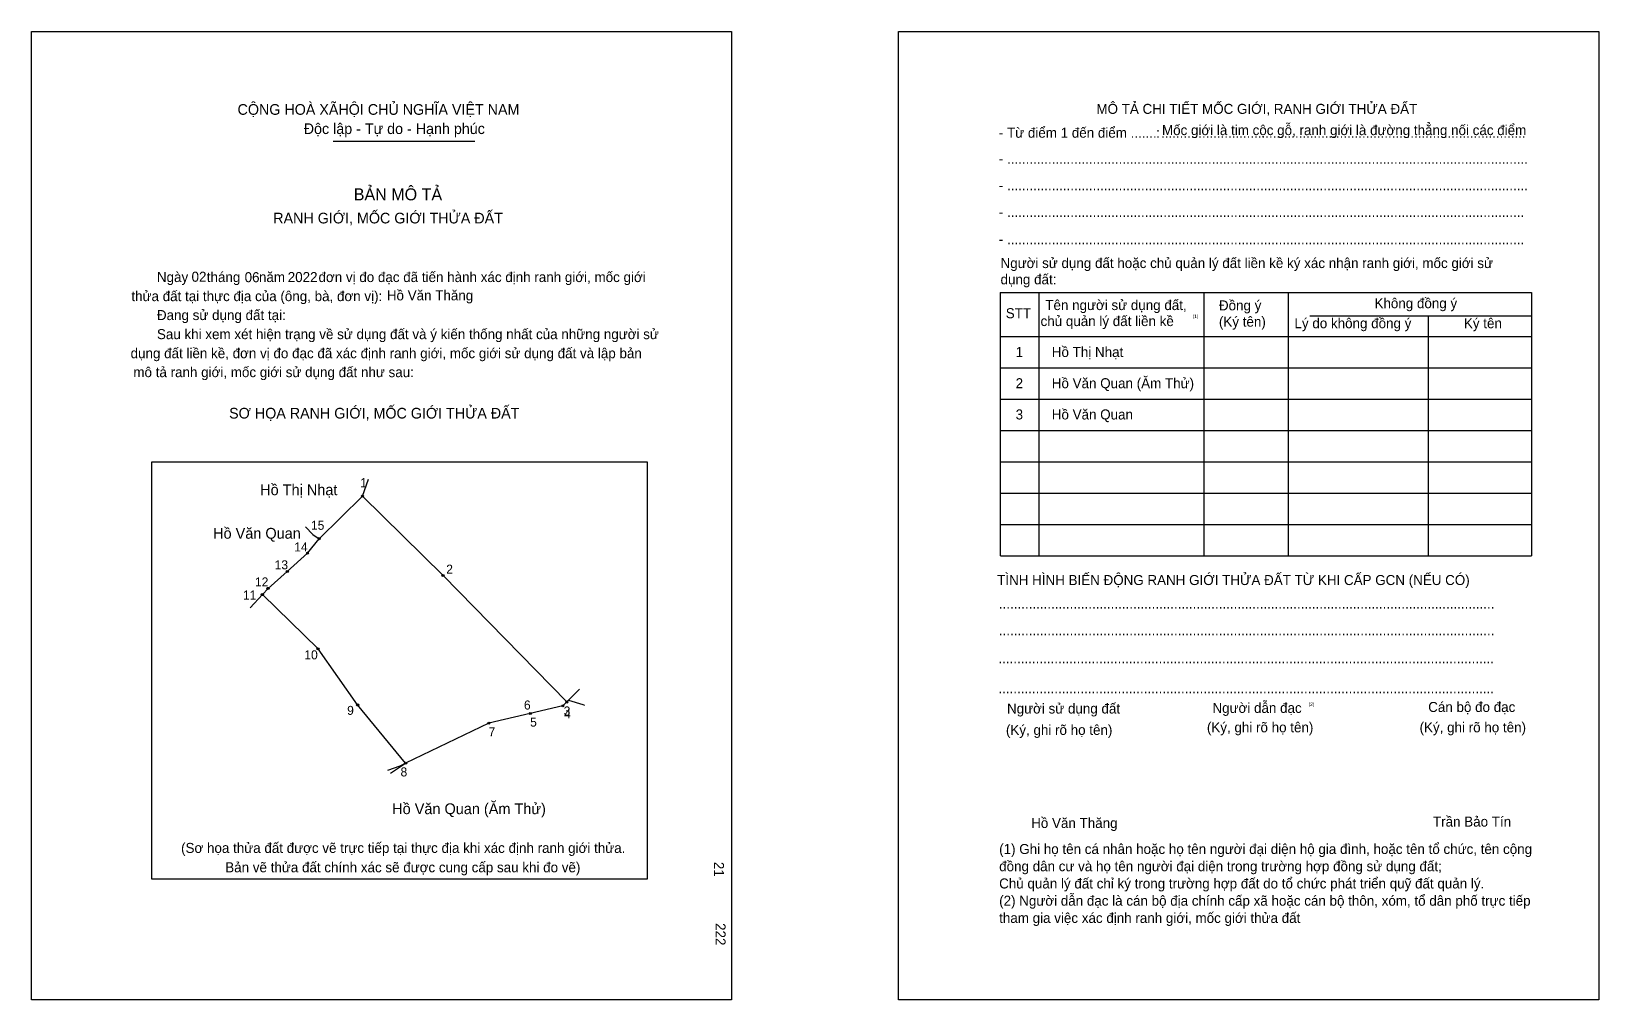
# Model space of a CAD drawing. Extents: x 546424 to 547442, y 1825143 to 1825772.
import ezdxf

# ---------------------------------------------------------------- set-up
doc = ezdxf.new("R2010")
doc.units = 0
for name, color, linetype in [('bmtKhungInTrang1', 7, 'Continuous'), ('bmtKhungInTrang2', 7, 'Continuous'), ('bmtNoiDung', 7, 'Continuous'), ('bmtTemplate', 7, 'Continuous'), ('CanhThua', 7, 'Continuous'), ('MocDinhThua', 7, 'Continuous'), ('RauThua', 7, 'Continuous'), ('SoHieuDinhThua', 7, 'Continuous'), ('TenChuLanCan', 7, 'Continuous')]:
    doc.layers.add(name, color=color, linetype=linetype)

msp = doc.modelspace()

# ---------------------------------------------------------------- linework, layer by layer
at = {"layer": 'bmtKhungInTrang1'}
msp.add_lwpolyline([(546424, 1825771.8), (546879, 1825771.8), (546879, 1825142.5), (546424, 1825142.5)], close=True, dxfattribs=at)
at = {"layer": 'bmtKhungInTrang2'}
msp.add_lwpolyline([(546987.5, 1825771.8), (547442.5, 1825771.8), (547442.5, 1825142.5), (546987.5, 1825142.5)], close=True, dxfattribs=at)
at = {"layer": 'bmtTemplate'}
for p, q in [((546620.1, 1825700.5), (546712.1, 1825700.5)), ((547078.7, 1825602.1), (547078.7, 1825431)), ((547185.8, 1825602.1), (547185.8, 1825431)), ((547240.8, 1825602.3), (547240.8, 1825431)), ((547398.9, 1825602.1), (547398.9, 1825431)), ((547254.8, 1825587), (547398.9, 1825587)), ((547053.8, 1825573.6), (547398.9, 1825573.6)), ((547053.8, 1825553.2), (547398.9, 1825553.2)), ((547053.8, 1825532.9), (547398.9, 1825532.9)), ((547053.8, 1825512.5), (547398.9, 1825512.5)), ((547053.8, 1825492.1), (547398.9, 1825492.1)), ((547053.8, 1825471.8), (547398.9, 1825471.8)), ((547053.8, 1825451.4), (547398.9, 1825451.4)), ((547053.8, 1825431), (547398.9, 1825431))]:
    msp.add_line(p, q, dxfattribs=at)
for points in [[(547053.6, 1825602.1), (547398.9, 1825602.1)], [(547053.6, 1825602.1), (547053.6, 1825431)], [(547331.7, 1825586.8), (547331.7, 1825431)]]:
    msp.add_lwpolyline(points, dxfattribs=at)
msp.add_lwpolyline([(546502.3, 1825220.9), (546502.3, 1825492.1), (546824.2, 1825492.1), (546824.2, 1825220.9)], close=True, dxfattribs=at)
at = {"layer": 'CanhThua'}
for p, q in [((546611, 1825442.1), (546639.2, 1825469.8)), ((546639.2, 1825469.8), (546691.5, 1825418.2)), ((546603.4, 1825432.7), (546611, 1825442.1)), ((546590.3, 1825420.8), (546603.4, 1825432.7)), ((546577.8, 1825409.8), (546590.3, 1825420.8)), ((546691.5, 1825418.2), (546772, 1825336)), ((546574.1, 1825405.8), (546577.8, 1825409.8)), ((546610.3, 1825370.5), (546574.1, 1825405.8)), ((546636, 1825334.1), (546610.3, 1825370.5)), ((546667.2, 1825296.2), (546636, 1825334.1)), ((546769.4, 1825333.5), (546748.2, 1825328.5)), ((546772, 1825336), (546769.4, 1825333.5)), ((546721.3, 1825322.2), (546667.2, 1825296.2)), ((546748.2, 1825328.5), (546721.3, 1825322.2)), ((546748.2, 1825328.5), (546748.2, 1825328.5))]:
    msp.add_line(p, q, dxfattribs=at)
at = {"layer": 'MocDinhThua'}
for centre in [(546639.2, 1825469.8), (546611, 1825442.1), (546603.4, 1825432.7), (546590.3, 1825420.8), (546691.5, 1825418.2), (546574.1, 1825405.8), (546577.8, 1825409.8), (546610.3, 1825370.5), (546636, 1825334.1), (546769.4, 1825333.5), (546772, 1825336), (546721.3, 1825322.2), (546748.2, 1825328.5), (546748.2, 1825328.5), (546667.2, 1825296.2)]:
    msp.add_circle(centre, 0.703, dxfattribs=at)
at = {"layer": 'RauThua'}
for p, q in [((546639.2, 1825469.8), (546643, 1825480.8)), ((546602.2, 1825449.8), (546606.9, 1825444.8)), ((546606.9, 1825444.8), (546611, 1825442.1)), ((546566.2, 1825397.1), (546574.1, 1825405.8)), ((546773.1, 1825337.2), (546780.3, 1825344.3)), ((546772, 1825336), (546773.1, 1825337.2)), ((546772, 1825336), (546773.1, 1825337.2)), ((546773.1, 1825337.2), (546782.4, 1825334.3)), ((546782.4, 1825334.3), (546783.5, 1825334)), ((546655.7, 1825291.7), (546663.7, 1825294.5)), ((546657.4, 1825289.7), (546667.2, 1825296.2)), ((546663.7, 1825294.5), (546667.2, 1825296.2)), ((546667.2, 1825296.2), (546667.2, 1825296.2)), ((546667.2, 1825296.2), (546667.2, 1825296.2))]:
    msp.add_line(p, q, dxfattribs=at)

# ---------------------------------------------------------------- texts
at = {"layer": 'bmtNoiDung'}
for s, p in [('02', (546528.1, 1825609.1)), ('06', (546562.6, 1825608.8)), ('2022', (546590.6, 1825608.9)), ('Hồ Văn Thăng', (546655, 1825597)), ('1', (547063.6, 1825560.2)), ('Hồ Thị Nhạt ', (547087.1, 1825560.2)), ('2', (547063.6, 1825539.9)), ('Hồ Văn Quan (Ăm Thử) ', (547087.1, 1825539.9)), ('3', (547063.6, 1825519.6)), ('Hồ Văn Quan ', (547087.1, 1825519.6)), ('Hồ Văn Thăng', (547073.7, 1825254.1))]:
    msp.add_text(s, height=6.51, dxfattribs=at).set_placement(p)
for s, p in [('21', (546867.6, 1825232.1)), ('222', (546868.6, 1825192.3))]:
    msp.add_text(s, height=6.51, rotation=270, dxfattribs=at).set_placement(p)
at = {"layer": 'bmtTemplate'}
for s, height, p in [('CỘNG HOÀ XÃHỘI CHỦ NGHĨA VIỆT NAM', 6.944, (546558, 1825717.6)), ('MÔ TẢ CHI TIẾT MỐC GIỚI, RANH GIỚI THỬA ĐẤT', 6.507, (547116.1, 1825718.2)), ('Độc lập - Tự do - Hạnh phúc', 6.944, (546601, 1825705.1)), ('- Từ điểm 1 đến điểm .......', 6.507, (547052.7, 1825702.7)), (':', 6.51, (547154.9, 1825702.7)), ('Mốc giới là tim cộc gỗ, ranh giới là đường thẳng nối các điểm', 6.507, (547158.7, 1825704.4)), ('..................................................................................................', 6.507, (547158.1, 1825702.7)), ('- ............................................................................................................................................', 6.5075, (547052.7, 1825685.8)), ('BẢN MÔ TẢ', 7.81, (546633.5, 1825662)), ('- ............................................................................................................................................', 6.5075, (547052.7, 1825668.5)), ('RANH GIỚI, MỐC GIỚI THỬA ĐẤT', 6.944, (546581.2, 1825647)), ('- ...........................................................................................................................................', 6.5075, (547052.7, 1825651.2)), ('- ...........................................................................................................................................', 6.5075, (547052.7, 1825633.5)), ('Người sử dụng đất hoặc chủ quản lý đất liền kề ký xác nhận ranh giới, mốc giới sử', 6.507, (547053.8, 1825618)), ('Ngày     tháng     năm         đơn vị đo đạc đã tiến hành xác định ranh giới, mốc giới ', 6.51, (546505.6, 1825608.9)), ('dụng đất:', 6.51, (547053.8, 1825607.4)), ('thửa đất tại thực địa của (ông, bà, đơn vị):', 6.51, (546489, 1825596.5)), ('Tên người sử dụng đất,', 6.507, (547082.9, 1825590.7)), ('Đồng ý', 6.51, (547195.7, 1825590.5)), ('Không đồng ý', 6.507, (547296.8, 1825591.9)), ('Đang sử dụng đất tại:', 6.51, (546505.6, 1825584.2)), ('STT', 6.51, (547057.2, 1825585.4)), ('chủ quản lý đất liền kề', 6.507, (547079.8, 1825580.3)), ('(1)', 2.17, (547178.7, 1825585.6)), ('(Ký tên)', 6.51, (547195.7, 1825579.9)), ('Lý do không đồng ý', 6.507, (547244.8, 1825578.9)), ('Ký tên', 6.51, (547354.9, 1825578.9)), ('Sau khi xem xét hiện trạng về sử dụng đất và ý kiến thống nhất của những người sử ', 6.51, (546505.6, 1825571.8)), ('dụng đất liền kề, đơn vị đo đạc đã xác định ranh giới, mốc giới sử dụng đất và lập bản', 6.51, (546488.5, 1825559.4)), ('mô tả ranh giới, mốc giới sử dụng đất như sau:', 6.51, (546490.3, 1825547.1)), ('SƠ HỌA RANH GIỚI, MỐC GIỚI THỬA ĐẤT', 6.944, (546552.5, 1825520.2)), ('TÌNH HÌNH BIẾN ĐỘNG RANH GIỚI THỬA ĐẤT TỪ KHI CẤP GCN (NẾU CÓ)', 6.507, (547051.6, 1825412)), ('.....................................................................................................................................', 6.5172, (547052.7, 1825396.7)), ('.....................................................................................................................................', 6.5172, (547052.7, 1825379.4)), ('.....................................................................................................................................', 6.5172, (547052.4, 1825361.1)), ('.....................................................................................................................................', 6.5172, (547052.4, 1825341.7)), ('Người sử dụng đất', 6.507, (547058, 1825328.5)), ('Người dẫn đạc', 6.507, (547191.5, 1825328.9)), ('(2)', 2.17, (547254, 1825333.4)), ('Cán bộ đo đạc', 6.507, (547331.7, 1825329.5)), ('(Ký, ghi rõ họ tên)', 6.507, (547057.3, 1825314.6)), ('(Ký, ghi rõ họ tên)', 6.507, (547187.9, 1825316.3)), ('(Ký, ghi rõ họ tên)', 6.507, (547326.1, 1825316.3)), ('Trần Bảo Tín', 6.507, (547334.8, 1825255)), ('(Sơ họa thửa đất được vẽ trực tiếp tại thực địa khi xác định ranh giới thửa.', 6.51, (546521.3, 1825237.9)), ('(1) Ghi họ tên cá nhân hoặc họ tên người đại diện hộ gia đình, hoặc tên tổ chức, tên cộng', 6.507, (547052.9, 1825237.2)), ('Bản vẽ thửa đất chính xác sẽ được cung cấp sau khi đo vẽ)', 6.51, (546550, 1825225.3)), ('đồng dân cư và họ tên người đại diện trong trường hợp đồng sử dụng đất;', 6.507, (547052.9, 1825226)), ('Chủ quản lý đất chỉ ký trong trường hợp đất do tổ chức phát triển quỹ đất quản lý.', 6.507, (547052.9, 1825214.8)), ('(2) Người dẫn đạc là cán bộ địa chính cấp xã hoặc cán bộ thôn, xóm, tổ dân phố trực tiếp', 6.507, (547052.9, 1825203.6)), ('tham gia việc xác định ranh giới, mốc giới thửa đất', 6.507, (547052.9, 1825192.4))]:
    msp.add_text(s, height=height, dxfattribs=at).set_placement(p)
at = {"layer": 'SoHieuDinhThua'}
for s, p in [('1', (546637.7, 1825475.6)), ('15', (546605.7, 1825447.9)), ('14', (546594.8, 1825433.8)), ('13', (546582.1, 1825422.2)), ('2', (546693.6, 1825419.4)), ('12', (546569.3, 1825411.1)), ('11', (546561.5, 1825402.6)), ('10', (546601.4, 1825363.7)), ('9', (546629.2, 1825327.6)), ('6', (546744.1, 1825331.1)), ('3', (546769.9, 1825327.2)), ('4', (546770.2, 1825325.4)), ('7', (546721.1, 1825313.7)), ('5', (546748.1, 1825320)), ('8', (546663.9, 1825287.6))]:
    msp.add_text(s, height=5.86, dxfattribs=at).set_placement(p)
at = {"layer": 'TenChuLanCan'}
for s, p in [('Hồ Thị Nhạt', (546572.7, 1825470.4)), ('Hồ Văn Quan', (546542.1, 1825442.1)), ('Hồ Văn Quan (Ăm Thử)', (546658.5, 1825263.1))]:
    msp.add_text(s, height=7.032, dxfattribs=at).set_placement(p)

doc.saveas('drawing.dxf')
